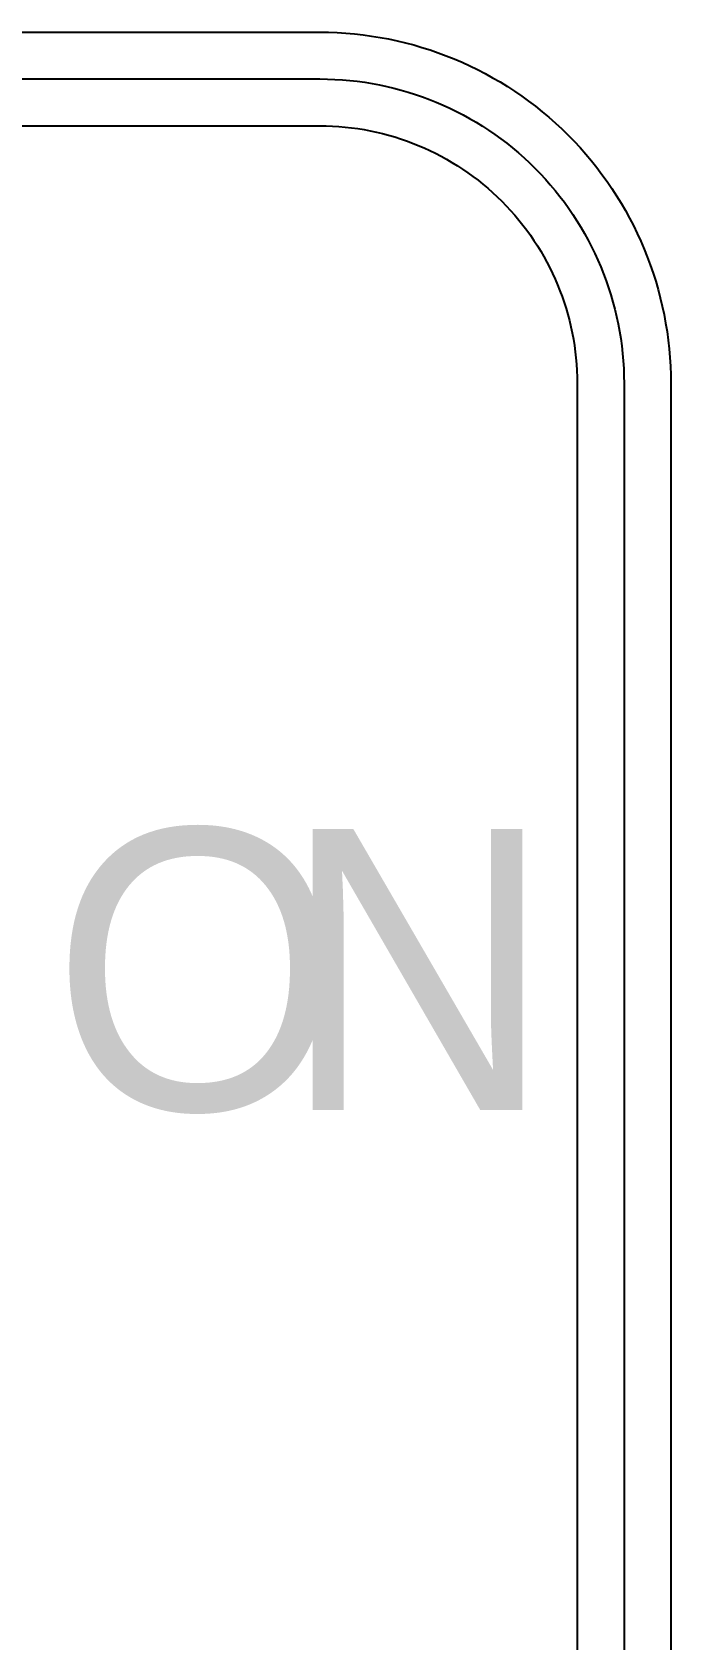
# Model space of a CAD drawing. Extents: x 135 to 255, y 133 to 270.
# Drawn here: x 228 to 255.3, y 201.2 to 269.9 of the extents above; entities that cross this region are included whole.
import ezdxf

# ---------------------------------------------------------------- set-up
doc = ezdxf.new("R2010")
doc.units = 0
doc.layers.add('L35', color=3, linetype='CONTINUOUS')
doc.styles.add('CSERIES', font='Cseries.shx')

# ---------------------------------------------------------------- blocks, each defined once
blk = doc.blocks.new('BLK11')
at = {"layer": 'L35', "style": 'CSERIES'}
for s, p in [('O', (83.519, 0)), ('N', (93.356, 0))]:
    blk.add_text(s, height=12, dxfattribs=at).set_placement(p)

msp = doc.modelspace()

# ---------------------------------------------------------------- linework, layer by layer
at = {"layer": 'L35'}
for points in [[(135.329, 164.851), (135.329, 254.851, -0.414214), (150.329, 269.851), (240.329, 269.851, -0.414214), (255.329, 254.851), (255.329, 164.851, -0.414214), (240.329, 149.851), (150.329, 149.851, -0.414214)], [(137.329, 164.851), (137.329, 254.851, -0.414214), (150.329, 267.851), (240.329, 267.851, -0.414214), (253.329, 254.851), (253.329, 164.851, -0.414214), (240.329, 151.851), (150.329, 151.851, -0.414214)], [(139.329, 164.851), (139.329, 254.851, -0.414214), (150.329, 265.851), (240.329, 265.851, -0.414214), (251.329, 254.851), (251.329, 164.851, -0.414214), (240.329, 153.851), (150.329, 153.851, -0.414214)]]:
    msp.add_lwpolyline(points, format="xyb", close=True, dxfattribs=at)

# ---------------------------------------------------------------- block references
msp.add_blockref('BLK11', (145.351, 223.824), dxfattribs=at)

doc.saveas('drawing.dxf')
